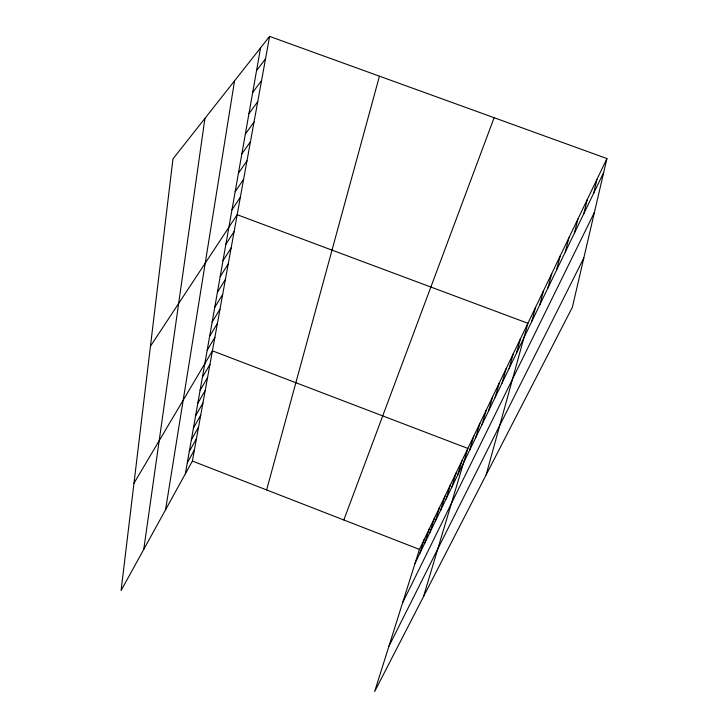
<?xml version="1.0" encoding="UTF-8"?>
<svg xmlns="http://www.w3.org/2000/svg" width="728" height="728" viewBox="0 0 728 728"><rect width="100%" height="100%" fill="white"/><g stroke="black" fill="none" stroke-linecap="round" stroke-linejoin="round"><path stroke-width="1.09" d="M143.753 549.376L204.923 118.391M165.556 509.764L234.553 80.826M185.358 473.81L260.569 47.848M269.597 36.4L172.964 158.904L121.076 590.563L192.383 461.051L269.597 36.4L606.925 158.558L572.354 307.289L374.629 691.6L419.428 549.394L606.925 158.558M593.593 193.366L596.933 179.388M583.838 213.586L587.278 199.508M574.401 233.124L577.95 218.964M565.292 252.015L568.923 237.774M556.474 270.279L560.196 255.974M547.938 287.96L551.733 273.601M539.685 305.077L543.543 290.681M266.63 489.944L379.443 76.176M531.677 321.658L535.608 307.225M486.122 474.893L527.909 323.278L237.173 214.705L150.441 346.255M516.407 353.308L520.438 338.839M509.109 368.432L513.195 353.954M502.029 383.101L506.151 368.623M495.149 397.351L499.317 382.873M488.47 411.193L492.674 396.724M481.981 424.642L486.213 410.192M475.675 437.71L479.934 423.286M469.533 450.432L473.819 436.026M423.478 596.669L467.867 448.43L212.421 350.832L133.979 483.246M457.575 475.211L461.898 460.86M451.751 487.278L456.092 472.963M440.567 510.455L444.935 496.223M446.082 499.017L450.441 484.748M435.189 521.594L439.576 507.407M429.957 532.441L434.343 518.309M424.852 543.015L429.247 528.928M419.874 553.326L424.278 539.293M343.825 519.983L494.13 117.709M415.024 563.381L603.703 172.409M402.593 602.83L594.412 212.367M388.898 646.327L583.81 257.976M187.305 462.781L194.385 450.004M189.298 451.478L196.451 438.684M191.346 439.894L198.562 427.072M193.448 428.009L200.719 415.169M195.595 415.815L202.939 402.966M197.807 403.303L205.223 390.436M200.073 390.454L207.562 377.586M202.402 377.259L209.955 364.382M207.189 350.177L214.878 337.319M209.637 336.281L217.408 323.441M212.157 322.004L219.993 309.182M214.751 307.325L222.659 294.522M217.417 292.228L225.398 279.461M220.156 276.695L228.219 263.964M222.986 260.706L231.122 248.021M225.889 244.244L234.097 231.604M231.977 209.791L240.34 197.288M235.162 191.755L243.607 179.343M238.438 173.155L246.974 160.833M241.833 153.954L250.441 141.742M245.336 134.125L254.026 122.031M248.949 113.632L257.73 101.674M252.689 92.447L261.552 80.635M256.565 70.534L265.511 58.895M192.383 461.051L419.428 549.394"/></g></svg>
